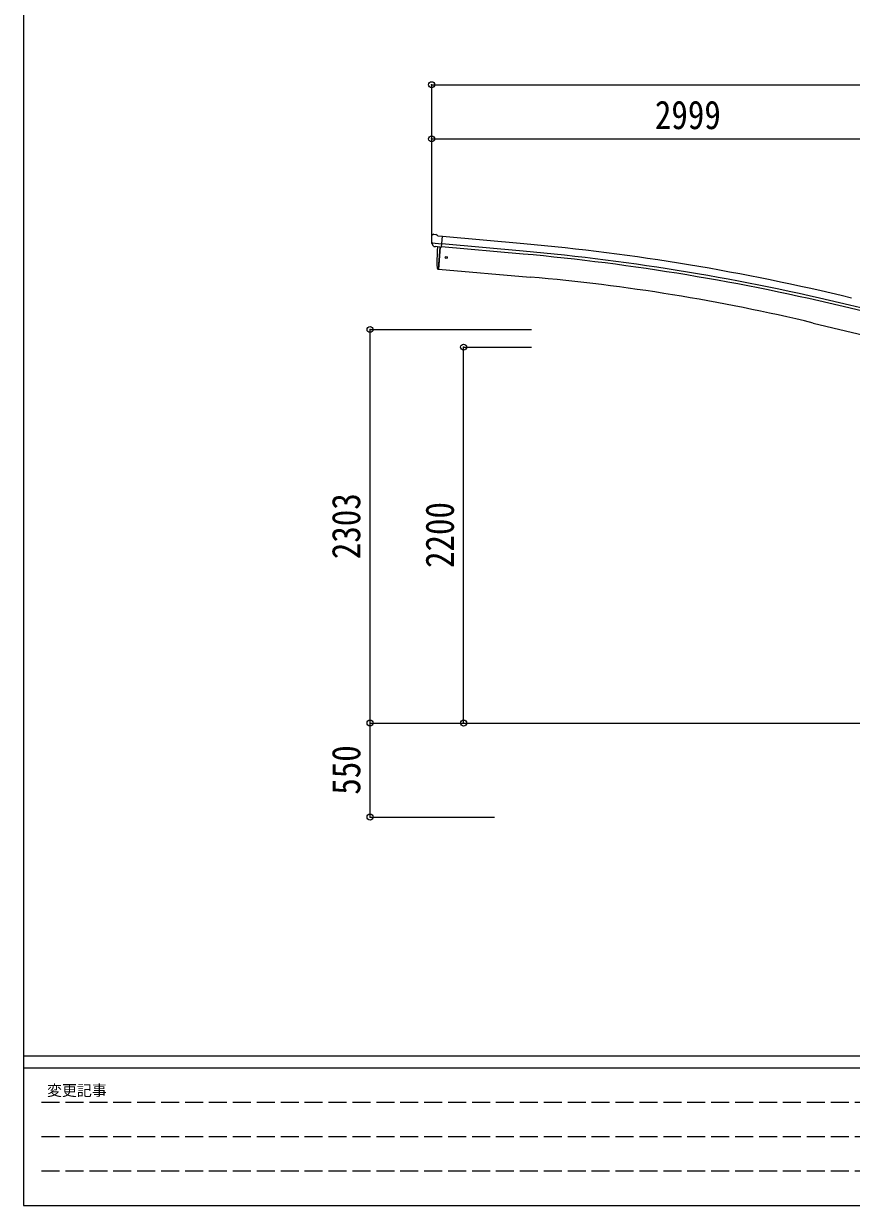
# Model space of a CAD drawing. Units: millimetres at full size. Extents: x -9783 to 9892, y -6828 to 6752.
# Drawn here: x -9783 to -4938, y -6828 to 88 of the extents above; entities that cross this region are included whole.
import ezdxf
from ezdxf.enums import TextEntityAlignment as Align

# ---------------------------------------------------------------- set-up
doc = ezdxf.new("R2010")
doc.units = ezdxf.units.MM
doc.header["$LTSCALE"] = 35
doc.header["$PDMODE"] = 32
doc.header["$PDSIZE"] = 35
doc.linetypes.add('DASHED3', pattern=[4, 3, -1])
for name, color, linetype, lineweight in [('0-0_0', 7, 'Continuous', 9), ('0-1_本体', 4, 'Continuous', 9), ('0-2_部品', 7, 'Continuous', 9), ('0-A_寸法', 6, 'Continuous', 9), ('F-0_240', 7, 'Continuous', 9)]:
    doc.layers.add(name, color=color, linetype=linetype, lineweight=lineweight)
doc.styles.add('ＭＳ ゴシック', font='')
doc.styles.get('ＭＳ ゴシック').set_extended_font_data('MS Gothic')

msp = doc.modelspace()

# ---------------------------------------------------------------- linework, layer by layer
at = {"layer": '0-0_0'}
msp.add_line((-7391.18, -4005.33), (-4573.44, -4005.33), dxfattribs=at)
at = {"layer": '0-1_本体'}
for p, q in [((-6854.43, -1200.71), (-7331.76, -1157.67)), ((-6854.43, -1200.71), (-7331.76, -1157.67)), ((-7344.21, -1219.65), (-7355.47, -1348.25)), ((-7344.21, -1219.65), (-7355.47, -1348.25)), ((-6859.82, -1260.47), (-7336.99, -1217.44)), ((-6859.82, -1260.47), (-7336.99, -1217.44)), ((-6858.31, -1243.7), (-7335.48, -1200.67)), ((-6858.31, -1243.7), (-7335.48, -1200.67)), ((-7355.47, -1348.25), (-6817.52, -1395.31)), ((-7355.47, -1348.25), (-6817.52, -1395.31)), ((-4469.63, -1693.37), (-4952, -1576.24)), ((-4469.63, -1693.37), (-4952, -1576.24)), ((-4465.7, -1676.99), (-4948.03, -1559.87)), ((-4465.7, -1676.99), (-4948.03, -1559.87)), ((-5161.53, -1664.15), (-4573.44, -1805.34)), ((-5161.53, -1664.15), (-4573.44, -1805.34))]:
    msp.add_line(p, q, dxfattribs=at)
for centre, radius, start, end in [((-8030.49, -14254.74), 13063.74, 76.35206, 84.85206), ((-8030.49, -14254.74), 13063.74, 76.35206, 84.85206), ((-8030.49, -14254.74), 13106.9, 76.35206, 84.85206), ((-8030.49, -14254.74), 13106.9, 76.35206, 84.85206), ((-8030.49, -14254.74), 13046.9, 76.35206, 84.85206), ((-8030.49, -14254.74), 13046.9, 76.35206, 84.85206), ((-7796.12, -12657.96), 11305.08, 76.52357, 85.03409), ((-7796.12, -12657.96), 11305.08, 76.52357, 85.03409)]:
    msp.add_arc(centre, radius, start, end, dxfattribs=at)
at = {"layer": '0-2_部品'}
for p, q in [((-7394.92, -1152.67), (-7395.04, -1154.01)), ((-7393.86, -1150.62), (-7388.37, -1146.02)), ((-7384.72, -1144.87), (-7371.06, -1146.07)), ((-7358.1, -1153.22), (-7369.82, -1146.46)), ((-7358.1, -1153.22), (-7331.53, -1155.55)), ((-7337.19, -1220.21), (-7331.53, -1155.55)), ((-7394.4, -1195.51), (-7335.48, -1200.67)), ((-7383.15, -1215), (-7394.08, -1196.06)), ((-7380.76, -1216.4), (-7373.05, -1217.07)), ((-7355.22, -1345.93), (-7344.16, -1219.6)), ((-7347.15, -1219.34), (-7337.19, -1220.21)), ((-7358.07, -1348.31), (-7355.46, -1348.7)), ((-7355.46, -1348.7), (-7355.22, -1345.93))]:
    msp.add_line(p, q, dxfattribs=at)
for points in [[(-7394.47, -1194.88), (-7394.18, -1195.87), (-7394.08, -1196.06)], [(-7347.15, -1219.34), (-7347.42, -1219.41), (-7372.8, -1217.19), (-7373.05, -1217.07)], [(-7360.61, -1345.47), (-7361.45, -1319.85), (-7361.65, -1293.35), (-7361.18, -1266.86), (-7360.03, -1240.39), (-7358.53, -1218.43)]]:
    msp.add_lwpolyline(points, dxfattribs=at)
msp.add_circle((-7309.39, -1281.06), 6.5, dxfattribs=at)
for centre, radius, start, end in [((-7193.41, -1171.65), 202.4, 175, 186.5915), ((-7385.16, -1149.85), 5, 85.00648, 129.99352), ((-7371.32, -1149.06), 3, 60, 85), ((-7357.63, -1345.34), 3, 182.53781, 261.49678)]:
    msp.add_arc(centre, radius, start, end, dxfattribs=at)
for centre, major_axis, ratio, start_param, end_param in [((-7391.93, -1152.92), (-2.71, -1.31), 0.997474, 4.9606201, 5.7465286), ((-7399.25, -1148.62), (15.35, 3.44), 0.101033, 0.3078116, 0.3080427), ((-7380.55, -1213.49), (-1.62, -2.54), 0.997631, 5.8041905, 6.6006116), ((-7380.42, -1213.29), (3.5, 2.17), 0.650902, 4.0958226, 4.1686332), ((-7380.49, -1213.4), (-1.62, -2.54), 0.997631, 0.3902369, 0.4789948)]:
    msp.add_ellipse(centre, major_axis=major_axis, ratio=ratio, start_param=start_param, end_param=end_param, dxfattribs=at)
at = {"layer": '0-A_寸法'}
for p, q in [((-7394.85, -269.71), (-7394.85, -586.33)), ((-7394.85, -269.71), (-1380.85, -269.71)), ((-7394.85, -586.33), (-7394.85, -1198.56)), ((-7394.85, -586.33), (-4395.85, -586.33)), ((-7755.42, -1702.33), (-6810.34, -1702.33)), ((-7755.42, -4005.33), (-7755.42, -1702.33)), ((-7207.45, -1805.33), (-6810.34, -1805.33)), ((-7207.45, -4005.33), (-7207.45, -1805.33)), ((-7755.42, -4005.33), (-7027.31, -4005.33)), ((-7755.42, -4555.33), (-7755.42, -4005.33)), ((-7755.42, -4555.33), (-7027.31, -4555.33))]:
    msp.add_line(p, q, dxfattribs=at)
for p in [(-7394.85, -269.71), (-7394.85, -586.33), (-7755.42, -1702.33), (-7207.45, -1805.33), (-7755.42, -4005.33), (-7207.45, -4005.33), (-7755.42, -4555.33)]:
    msp.add_point(p, dxfattribs=at)
at = {"layer": 'F-0_240', "color": 5}
for p, q in [((-9783.03, 6751.9), (-9783.03, -6828.1)), ((-9783.03, -5953.1), (9396.97, -5953.1)), ((-9783.03, -6023.1), (6285.75, -6023.1)), ((-9783.03, -6828.1), (9396.97, -6828.1))]:
    msp.add_line(p, q, dxfattribs=at)
at = {"layer": 'F-0_240', "color": 4, "linetype": 'DASHED3'}
for p, q in [((-9678.03, -6224.35), (-4074.25, -6224.35)), ((-9678.03, -6425.6), (-4074.25, -6425.6)), ((-9678.03, -6626.85), (-4074.25, -6626.85))]:
    msp.add_line(p, q, dxfattribs=at)

# ---------------------------------------------------------------- texts
at = {"layer": '0-A_寸法', "color": 7, "style": 'ＭＳ ゴシック', "width": 0.85}
msp.add_text('2999', height=166.8, dxfattribs=at).set_placement((-6087.85, -579.33), align=Align.BOTTOM_LEFT)
for s, p in [('2303', (-7762.42, -3046.33)), ('2200', (-7214.45, -3097.83)), ('550', (-7762.42, -4424.71))]:
    msp.add_text(s, height=166.8, rotation=90, dxfattribs=at).set_placement(p, align=Align.BOTTOM_LEFT)
at = {"layer": 'F-0_240', "style": 'ＭＳ ゴシック'}
msp.add_text('変更記事', height=64.15, dxfattribs=at).set_placement((-9646.27, -6206.85), align=Align.BOTTOM_LEFT)

doc.saveas('drawing.dxf')
